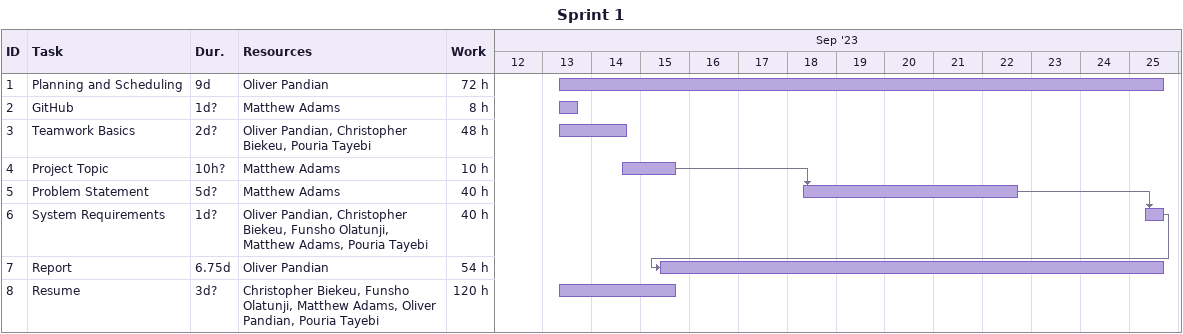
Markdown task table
Sprint 1

| ID | Task | Duration | Start | Finish | Predecessors | Resources | Work (h) |
|---|---|---|---|---|---|---|---|
| 1 | Planning and Scheduling | 9d | 2023-09-13 | 2023-09-25 |  | Oliver Pandian | 72 |
| 2 | GitHub | 1d? | 2023-09-13 | 2023-09-13 |  | Matthew Adams | 8 |
| 3 | Teamwork Basics | 2d? | 2023-09-13 | 2023-09-14 |  | Oliver Pandian, Christopher Biekeu, Pouria Tayebi | 48 |
| 4 | Project Topic | 10h? | 2023-09-14 | 2023-09-15 |  | Matthew Adams | 10 |
| 5 | Problem Statement | 5d? | 2023-09-18 | 2023-09-22 | 4 | Matthew Adams | 40 |
| 6 | System Requirements | 1d? | 2023-09-25 | 2023-09-25 | 5 | Oliver Pandian, Christopher Biekeu, Funsho Olatunji, Matthew Adams, Pouria Tayebi | 40 |
| 7 | Report | 6.75d | 2023-09-15 | 2023-09-25 | 6 | Oliver Pandian | 54 |
| 8 | Resume | 3d? | 2023-09-13 | 2023-09-15 |  | Christopher Biekeu, Funsho Olatunji, Matthew Adams, Oliver Pandian, Pouria Tayebi | 120 |
